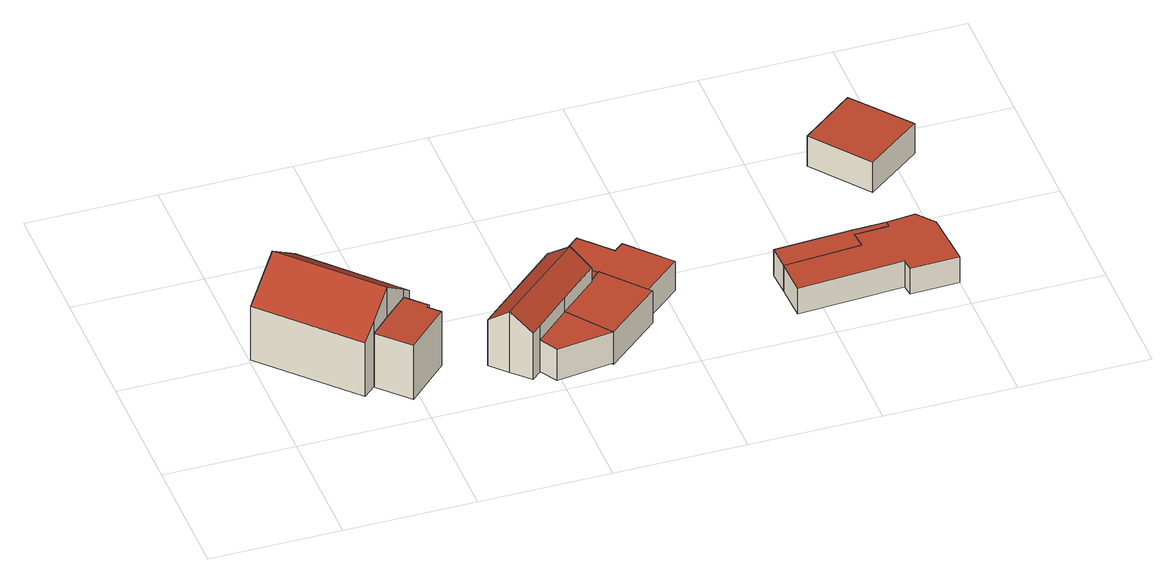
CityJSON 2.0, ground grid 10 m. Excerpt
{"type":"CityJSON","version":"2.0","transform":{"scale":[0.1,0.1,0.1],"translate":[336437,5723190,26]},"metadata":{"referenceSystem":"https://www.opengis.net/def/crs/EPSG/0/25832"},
"CityObjects":{
"building1":{"type":"Building","attributes":{"Gemeindeschluessel":"05170048","Geometrietyp2DReferenz":"3000","function":"31001_1010"},"address":[{"country":"Germany","locality":"Wesel","thoroughfareNumber":"21","thoroughfareName":"Huyssenstraße"}],"children":["building1-1","building1-2"]},
"building1-1":{"type":"BuildingPart","attributes":{"roofType":"3100","measuredHeight":7.35},"parents":["building1"],"geometry":[{"type":"MultiSurface","lod":"2","boundaries":[[[0,1,2,3]],[[4,5,1,0]],[[6,7,5,4]],[[8,9,7,6]],[[10,11,9,8]],[[12,13,11,10]],[[4,0,3,14,6]],[[12,10,8,6,14]],[[2,1,5,7,9,11,13,15]],[[14,16,17,12]],[[16,15,13,17]],[[14,3,18,16]],[[15,16,18,2]]],"semantics":{"surfaces":[{"type":"WallSurface"},{"type":"RoofSurface"},{"type":"GroundSurface"},{"type":"ClosureSurface"}],"values":[0,0,0,0,0,0,1,1,2,0,3,0,3]}}]},
"building1-2":{"type":"BuildingPart","attributes":{"roofType":"1000","measuredHeight":4.79},"parents":["building1"],"geometry":[{"type":"MultiSurface","lod":"2","boundaries":[[[19,20,13,17]],[[21,22,20,19]],[[23,24,22,21]],[[25,26,24,23]],[[18,2,26,25]],[[23,21,19,17,18,25]],[[13,20,22,24,26,2]],[[16,17,13,15]],[[18,16,15,2]]],"semantics":{"surfaces":[{"type":"WallSurface"},{"type":"RoofSurface"},{"type":"GroundSurface"},{"type":"ClosureSurface"}],"values":[0,0,0,0,0,1,2,3,3]}}]},
"building2":{"type":"Building","attributes":{"Geometrietyp2DReferenz":"3000","Gemeindeschluessel":"05170048","function":"31001_2723","roofType":"3100","measuredHeight":5.38},"address":[{"country":"Germany","locality":"Wesel","thoroughfareNumber":"21","thoroughfareName":"Huyssenstraße"}],"geometry":[{"type":"Solid","lod":"2","boundaries":[[[[27,28,29,30]],[[31,32,28,27]],[[33,34,32,31]],[[35,36,34,33]],[[37,38,36,35]],[[39,40,38,37]],[[41,42,40,39]],[[43,44,42,41]],[[30,29,44,43]],[[27,30,43,41,39,37,31]],[[35,33,31,37]],[[28,32,34,36,38,40,42,44,29]]]],"semantics":{"surfaces":[{"type":"WallSurface"},{"type":"RoofSurface"},{"type":"GroundSurface"}],"values":[[0,0,0,0,0,0,0,0,0,1,1,2]]}}]},
"building3":{"type":"Building","attributes":{"Geometrietyp2DReferenz":"3000","Gemeindeschluessel":"05170048","function":"31001_2723","roofType":"1000","measuredHeight":2.8},"address":[{"country":"Germany","locality":"Wesel","thoroughfareNumber":"21","thoroughfareName":"Huyssenstraße"}],"geometry":[{"type":"Solid","lod":"2","boundaries":[[[[45,46,47,48]],[[49,50,46,45]],[[51,52,50,49]],[[48,47,52,51]],[[49,45,48,51]],[[46,50,52,47]]]],"semantics":{"surfaces":[{"type":"WallSurface"},{"type":"RoofSurface"},{"type":"GroundSurface"}],"values":[[0,0,0,0,1,2]]}}]},
"building4":{"type":"Building","attributes":{"Geometrietyp2DReferenz":"3000","Gemeindeschluessel":"05170048","function":"31001_2723","roofType":"1000","measuredHeight":2.91},"address":[{"country":"Germany","locality":"Wesel","thoroughfareNumber":"21","thoroughfareName":"Huyssenstraße"}],"geometry":[{"type":"Solid","lod":"2","boundaries":[[[[53,40,42,54]],[[55,56,40,53]],[[57,58,56,55]],[[45,59,58,57]],[[48,44,59,45]],[[54,42,44,48]],[[45,57,55,53,54,48]],[[40,56,58,59,44,42]]]],"semantics":{"surfaces":[{"type":"WallSurface"},{"type":"RoofSurface"},{"type":"GroundSurface"}],"values":[[0,0,0,0,0,0,1,2]]}}]},
"building5":{"type":"Building","attributes":{"Geometrietyp2DReferenz":"3000","Gemeindeschluessel":"05170048","function":"31001_2723","roofType":"1000","measuredHeight":2.59},"address":[{"country":"Germany","locality":"Wesel","thoroughfareNumber":"21","thoroughfareName":"Huyssenstraße"}],"geometry":[{"type":"Solid","lod":"2","boundaries":[[[[60,61,62,63]],[[64,56,61,60]],[[65,40,56,64]],[[66,36,40,65]],[[63,62,36,66]],[[65,64,60,63,66]],[[61,56,40,36,62]]]],"semantics":{"surfaces":[{"type":"WallSurface"},{"type":"RoofSurface"},{"type":"GroundSurface"}],"values":[[0,0,0,0,0,1,2]]}}]},
"building6":{"type":"Building","attributes":{"Geometrietyp2DReferenz":"3000","Gemeindeschluessel":"05170048","function":"51009_1610","roofType":"1000","measuredHeight":2.63},"geometry":[{"type":"Solid","lod":"2","boundaries":[[[[67,68,69,70]],[[71,72,68,67]],[[73,74,72,71]],[[75,76,74,73]],[[64,56,76,75]],[[60,61,56,64]],[[63,62,61,60]],[[70,69,62,63]],[[60,64,75,73,71,67,70,63]],[[68,72,74,76,56,61,62,69]]]],"semantics":{"surfaces":[{"type":"WallSurface"},{"type":"RoofSurface"},{"type":"GroundSurface"}],"values":[[0,0,0,0,0,0,0,0,1,2]]}}]},
"building7":{"type":"Building","attributes":{"Geometrietyp2DReferenz":"3000","Gemeindeschluessel":"05170048","function":"51009_1610","roofType":"1000","measuredHeight":2.26},"geometry":[{"type":"Solid","lod":"2","boundaries":[[[[77,78,79,80]],[[81,82,78,77]],[[83,84,82,81]],[[85,86,84,83]],[[87,88,86,85]],[[89,90,88,87]],[[80,79,90,89]],[[87,85,83,81,77,80,89]],[[78,82,84,86,88,90,79]]]],"semantics":{"surfaces":[{"type":"WallSurface"},{"type":"RoofSurface"},{"type":"GroundSurface"}],"values":[[0,0,0,0,0,0,0,1,2]]}}]},
"building8":{"type":"Building","attributes":{"Geometrietyp2DReferenz":"3000","Gemeindeschluessel":"05170048","function":"31001_2463","roofType":"1000","measuredHeight":2.31},"address":[{"country":"Germany","locality":"Wesel","thoroughfareNumber":"21","thoroughfareName":"Huyssenstraße"}],"geometry":[{"type":"Solid","lod":"2","boundaries":[[[[87,88,91,92]],[[85,86,88,87]],[[83,84,86,85]],[[81,82,84,83]],[[77,78,82,81]],[[93,94,78,77]],[[95,96,94,93]],[[97,98,96,95]],[[99,100,98,97]],[[101,102,100,99]],[[92,91,102,101]],[[99,97,95,93,77,81,83,85,87,92,101]],[[88,86,84,82,78,94,96,98,100,102,91]]]],"semantics":{"surfaces":[{"type":"WallSurface"},{"type":"RoofSurface"},{"type":"GroundSurface"}],"values":[[0,0,0,0,0,0,0,0,0,0,0,1,2]]}}]},
"building9":{"type":"Building","attributes":{"Geometrietyp2DReferenz":"3000","Gemeindeschluessel":"05170048","function":"31001_2723","roofType":"1000","measuredHeight":2.65},"address":[{"country":"Germany","locality":"Wesel","thoroughfareNumber":"21","thoroughfareName":"Huyssenstraße"}],"geometry":[{"type":"Solid","lod":"2","boundaries":[[[[103,104,105,106]],[[107,108,104,103]],[[109,110,108,107]],[[106,105,110,109]],[[107,103,106,109]],[[104,108,110,105]]]],"semantics":{"surfaces":[{"type":"WallSurface"},{"type":"RoofSurface"},{"type":"GroundSurface"}],"values":[[0,0,0,0,1,2]]}}]}
},
"vertices":[
[64,38,54],[64,38,6],[73,46,6],[73,46,64],[1,103,54],[1,103,6],[25,126,80],[25,126,6],[50,149,54],[50,149,6],[112,84,54],[112,84,6],[106,78,61],[106,78,6],[88,61,80],[88,61,6],[88,61,54],[106,78,54],[73,46,54],
[120,64,54],[120,64,6],[118,62,54],[118,62,6],[126,54,54],[126,54,6],[95,24,54],[95,24,6],
[181,17,48],[181,17,7],[188,23,7],[188,23,48],[168,30,61],[168,30,7],[156,42,48],[156,42,7],[220,99,48],[220,99,7],[232,86,61],[232,86,7],[243,74,49],[243,74,7],[244,74,48],[244,74,7],[215,48,48],[215,48,7],
[240,15,36],[240,15,8],[215,48,8],[215,48,36],[196,9,36],[196,9,8],[188,23,36],[188,23,8],
[243,74,36],[244,74,36],[252,83,36],[252,83,7],[281,50,36],[281,50,7],[240,15,7],
[254,84,33],[254,84,7],[231,110,7],[231,110,33],[252,83,33],[243,74,33],[220,99,33],
[272,105,33],[272,105,7],[251,127,7],[251,127,33],[279,111,33],[279,111,7],[308,80,33],[308,80,7],[278,54,33],[278,54,7],
[464,79,29],[464,79,6],[438,78,6],[438,78,29],[464,74,29],[464,74,6],[438,73,29],[438,73,6],[439,60,29],[439,60,6],[380,56,29],[380,56,6],[379,75,29],[379,75,6],
[381,28,6],[381,28,29],[486,81,29],[486,81,6],[497,68,29],[497,68,6],[500,25,29],[500,25,6],[463,24,29],[463,24,6],[462,33,29],[462,33,6],
[475,141,33],[475,141,6],[517,173,6],[517,173,33],[441,184,33],[441,184,6],[482,216,33],[482,216,6]
]}
